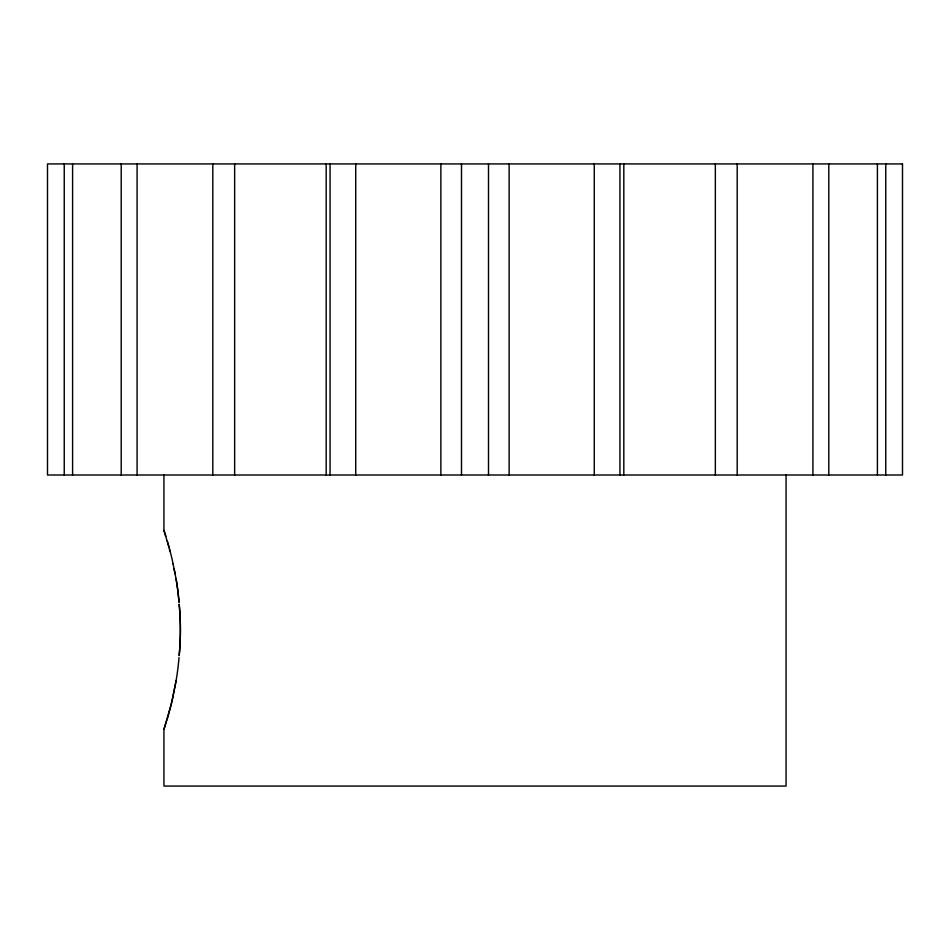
<?xml version="1.0" encoding="UTF-8"?>
<svg xmlns="http://www.w3.org/2000/svg" width="950" height="950" viewBox="0 0 950 950"><rect width="100%" height="100%" fill="white"/><g stroke="black" fill="none" stroke-linecap="round" stroke-linejoin="round"><path stroke-width="1.43" d="M176.142 680.449L173.09 695.792A101.044 22.04 -90 0 1 170.038 708.605L163.934 729.374L163.934 786.066L786.066 786.066L786.066 475M163.934 475L163.934 530.385L169.088 547.616M163.934 530.385L165.906 536.263M163.934 729.374L166.464 721.276A101.211 15.829 -90 0 0 169.064 712.274L170.074 708.462A101.032 22.04 90 0 0 173.126 695.614L176.106 680.651A97.518 27.206 90 0 0 179.016 657.531M167.354 541.132L170.038 551.154A101.044 22.04 90 0 1 173.126 564.134M169.444 549.242L170.074 551.297M174.064 568.777L176.142 579.31A97.518 27.206 -90 0 1 179.016 602.217M175.168 574.026L173.09 563.967M885.756 163.934L885.756 475M877.408 163.934L877.408 475M828.792 163.934L828.792 475M812.915 163.934L812.915 475M737.2 163.934L737.2 475M715.35 163.934L715.35 475M623.818 163.934L623.818 475M619.946 163.934L619.946 475M594.261 163.934L594.261 475M509.129 163.934L509.129 475M488.502 163.934L488.502 475M461.498 163.934L461.498 475M440.871 163.934L440.871 475M355.739 163.934L355.739 475M330.054 163.934L330.054 475M326.183 163.934L326.183 475M234.65 163.934L234.65 475M212.8 163.934L212.8 475M137.085 163.934L137.085 475M121.208 163.934L121.208 475M72.592 163.934L72.592 475M64.244 163.934L64.244 475M176.106 579.108A97.541 27.218 90 0 1 178.992 601.991M179.538 651.474L179.158 655.571L179.514 651.712A93.872 31.801 -90 0 0 179.538 608.273L179.158 604.188L179.514 608.047A93.872 31.801 90 0 1 179.538 651.474M902.5 163.934L47.5 163.934L47.5 475L902.5 475L902.5 163.934"/></g></svg>
